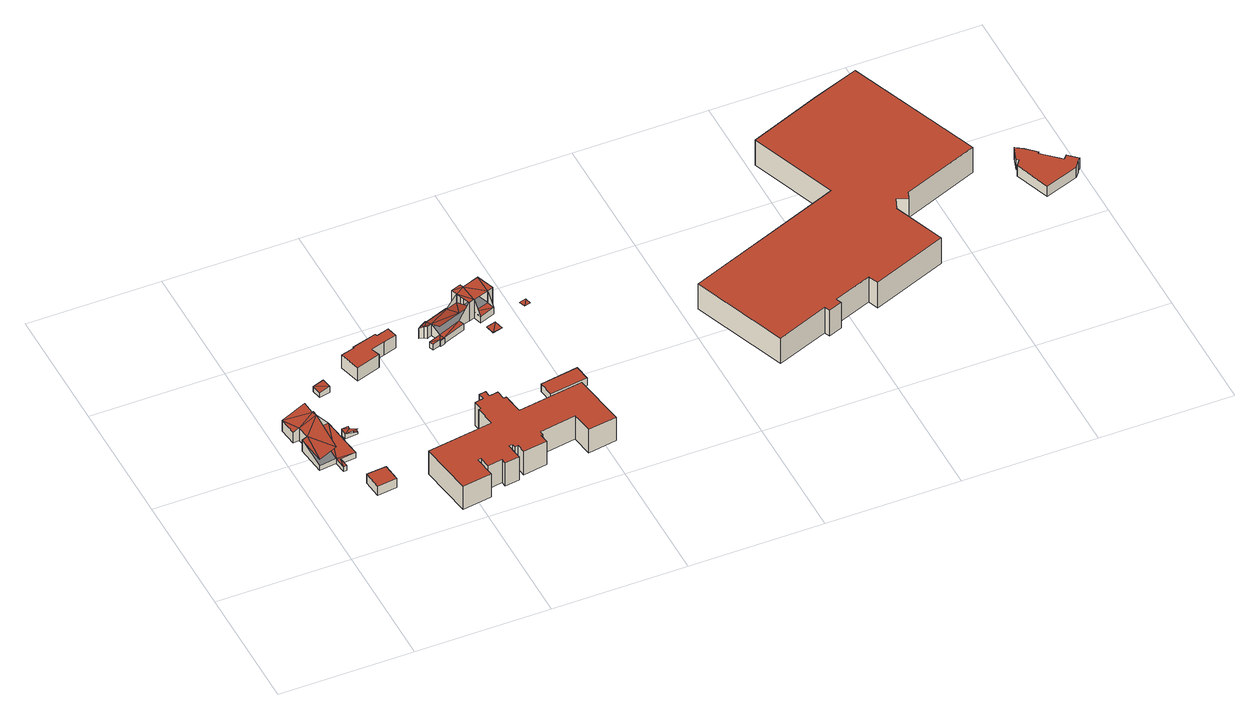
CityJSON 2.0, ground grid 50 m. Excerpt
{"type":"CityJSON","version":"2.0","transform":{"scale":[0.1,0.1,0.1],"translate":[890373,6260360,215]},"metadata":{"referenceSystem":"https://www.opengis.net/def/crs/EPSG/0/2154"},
"CityObjects":{
"building1":{"type":"Building","attributes":{"class":"Building"},"children":["building1-1"]},
"building1-1":{"type":"BuildingPart","parents":["building1"],"geometry":[{"type":"MultiSurface","lod":"2.2","boundaries":[[[0,1,2]],[[3,2,1]],[[4,5,6]],[[6,7,4]],[[8,6,5]],[[5,4,9]],[[10,5,9]],[[2,9,4]],[[3,9,2]],[[11,12,13]],[[14,13,12]],[[14,12,15]],[[16,15,17]],[[12,17,15]],[[18,19,20,21,22,23,24,25,26,27,28,29,30,31,32,33]],[[12,34,32,33]],[[34,0,31,32]],[[0,2,30,31]],[[2,4,29,30]],[[4,7,28,29]],[[7,6,27,28]],[[6,35,26,27]],[[35,36,25,26]],[[36,37,24,25]],[[37,9,23,24]],[[9,13,22,23]],[[13,14,21,22]],[[14,15,20,21]],[[15,16,19,20]],[[16,17,18,19]],[[17,12,33,18]]],"semantics":{"surfaces":[{"type":"RoofSurface","rf_azimuth":186.88,"rf_slope":20.17},{"type":"RoofSurface","rf_azimuth":185.56,"rf_slope":0.804},{"type":"GroundSurface"},{"type":"WallSurface","on_footprint_edge":true}],"values":[0,0,0,0,0,0,0,0,0,1,1,1,1,1,2,3,3,3,3,3,3,3,3,3,3,3,3,3,3,3,3]}}]},
"building2":{"type":"Building","attributes":{"class":"Building"},"children":["building2-1"]},
"building2-1":{"type":"BuildingPart","parents":["building2"],"geometry":[{"type":"Solid","lod":"2.2","boundaries":[[[[38,39,40,41]],[[42,43,44,45]],[[45,44,40,41]],[[44,43,39,40]],[[43,42,38,39]],[[42,45,41,38]]]],"semantics":{"surfaces":[{"type":"GroundSurface"},{"type":"RoofSurface"},{"type":"WallSurface","on_footprint_edge":true}],"values":[[0,1,2,2,2,2]]}}]},
"building3":{"type":"Building","attributes":{"class":"Building"},"children":["building3-1"]},
"building3-1":{"type":"BuildingPart","parents":["building3"],"geometry":[{"type":"MultiSurface","lod":"2.2","boundaries":[[[46,47,48]],[[49,48,47]],[[50,51,52]],[[49,53,48]],[[54,55,56,57,58,59]],[[49,47,58,59]],[[47,46,57,58]],[[46,48,56,57]],[[48,50,55,56]],[[50,52,54,55]],[[52,49,59,54]]],"semantics":{"surfaces":[{"type":"RoofSurface","rf_azimuth":277.29,"rf_slope":13.45},{"type":"RoofSurface","rf_azimuth":295.66,"rf_slope":17.43},{"type":"GroundSurface"},{"type":"WallSurface","on_footprint_edge":true}],"values":[0,0,1,0,2,3,3,3,3,3,3]}}]},
"building4":{"type":"Building","attributes":{"class":"Building"},"children":["building4-1"]},
"building4-1":{"type":"BuildingPart","parents":["building4"],"geometry":[{"type":"Solid","lod":"2.2","boundaries":[[[[60,61,62]],[[63,62,61]],[[64,65,66,67]],[[63,61,66,67]],[[61,60,65,66]],[[60,62,64,65]],[[62,63,67,64]]]],"semantics":{"surfaces":[{"type":"RoofSurface","rf_azimuth":197.56,"rf_slope":8.98},{"type":"GroundSurface"},{"type":"WallSurface","on_footprint_edge":true}],"values":[[0,0,1,2,2,2,2]]}}]},
"building5":{"type":"Building","attributes":{"class":"Building"},"children":["building5-1"]},
"building5-1":{"type":"BuildingPart","parents":["building5"],"geometry":[{"type":"Solid","lod":"2.2","boundaries":[[[[68,69,70,71,72,73,74,75,76,77,78]],[[79,80,81,82,83,84,85,86,87,88,89]],[[89,88,77,78]],[[88,87,76,77]],[[87,86,75,76]],[[86,85,74,75]],[[85,84,73,74]],[[84,83,72,73]],[[83,82,71,72]],[[82,81,70,71]],[[81,80,69,70]],[[80,79,68,69]],[[79,89,78,68]]]],"semantics":{"surfaces":[{"type":"GroundSurface"},{"type":"RoofSurface"},{"type":"WallSurface","on_footprint_edge":true}],"values":[[0,1,2,2,2,2,2,2,2,2,2,2,2]]}}]},
"building6":{"type":"Building","attributes":{"class":"Building"},"children":["building6-1"]},
"building6-1":{"type":"BuildingPart","parents":["building6"],"geometry":[{"type":"Solid","lod":"2.2","boundaries":[[[[90,91,92,93,94,95,96,97,98,99,100,101,102,103,104,105,106,107,108,109,110,111,112,113,114,115,116,117,118,119,120,121,122,123]],[[124,125,126,127,128,129,130,131,132,133,134,135,136,137,138,139,140,141,142,143,144,145,146,147,148,149,150,151,152,153,154,155,156,157]],[[157,156,122,123]],[[156,155,121,122]],[[155,154,120,121]],[[154,153,119,120]],[[153,152,118,119]],[[152,151,117,118]],[[151,150,116,117]],[[150,149,115,116]],[[149,148,114,115]],[[148,147,113,114]],[[147,146,112,113]],[[146,145,111,112]],[[145,144,110,111]],[[144,143,109,110]],[[143,142,108,109]],[[142,141,107,108]],[[141,140,106,107]],[[140,139,105,106]],[[139,138,104,105]],[[138,137,103,104]],[[137,136,102,103]],[[136,135,101,102]],[[135,134,100,101]],[[134,133,99,100]],[[133,132,98,99]],[[132,131,97,98]],[[131,130,96,97]],[[130,129,95,96]],[[129,128,94,95]],[[128,127,93,94]],[[127,126,92,93]],[[126,125,91,92]],[[125,124,90,91]],[[124,157,123,90]]]],"semantics":{"surfaces":[{"type":"GroundSurface"},{"type":"RoofSurface"},{"type":"WallSurface","on_footprint_edge":true}],"values":[[0,1,2,2,2,2,2,2,2,2,2,2,2,2,2,2,2,2,2,2,2,2,2,2,2,2,2,2,2,2,2,2,2,2,2,2]]}}]},
"building7":{"type":"Building","attributes":{"class":"Building"},"children":["building7-1"]},
"building7-1":{"type":"BuildingPart","parents":["building7"],"geometry":[{"type":"MultiSurface","lod":"2.2","boundaries":[[[158,159,160]],[[161,160,159]],[[162,163,164]],[[160,164,163]],[[165,166,167]],[[168,167,166]],[[160,169,164]],[[169,160,161]],[[170,169,171]],[[161,171,169]],[[172,173,174]],[[175,176,177]],[[177,176,178]],[[179,177,180]],[[180,177,181]],[[182,181,178]],[[183,181,182]],[[177,178,181]],[[184,174,185]],[[185,186,187]],[[188,185,189]],[[190,189,191]],[[191,189,187]],[[192,191,187]],[[174,173,186]],[[185,187,189]],[[193,187,186]],[[186,185,174]],[[194,195,196,197,198,199,200,201,202,203,204,205,206,207,208,209,210,211,212,213,214,215,216,217,218,219,220,221,222,223]],[[161,159,222,223]],[[159,158,221,222]],[[158,160,220,221]],[[160,163,219,220]],[[163,162,218,219]],[[162,164,217,218]],[[164,167,216,217]],[[167,168,215,216]],[[168,169,214,215]],[[169,170,213,214]],[[170,171,212,213]],[[171,176,211,212]],[[176,175,210,211]],[[175,177,209,210]],[[177,179,208,209]],[[179,180,207,208]],[[180,181,206,207]],[[181,183,205,206]],[[183,182,204,205]],[[182,178,203,204]],[[178,185,202,203]],[[185,188,201,202]],[[188,189,200,201]],[[189,190,199,200]],[[190,191,198,199]],[[191,192,197,198]],[[192,187,196,197]],[[187,193,195,196]],[[193,186,194,195]],[[186,161,223,194]]],"semantics":{"surfaces":[{"type":"RoofSurface","rf_azimuth":352.6,"rf_slope":0.305},{"type":"RoofSurface","rf_azimuth":270.27,"rf_slope":2.42},{"type":"RoofSurface","rf_azimuth":110.84,"rf_slope":18.78},{"type":"GroundSurface"},{"type":"WallSurface","on_footprint_edge":true}],"values":[0,0,0,0,1,1,0,0,0,0,2,1,1,1,1,1,1,1,2,2,2,2,2,2,2,2,2,2,3,4,4,4,4,4,4,4,4,4,4,4,4,4,4,4,4,4,4,4,4,4,4,4,4,4,4,4,4,4,4]}}]},
"building8":{"type":"Building","attributes":{"class":"Building"},"children":["building8-1"]},
"building8-1":{"type":"BuildingPart","parents":["building8"],"geometry":[{"type":"Solid","lod":"2.2","boundaries":[[[[224,225,226,227]],[[228,229,230,231]],[[231,230,226,227]],[[230,229,225,226]],[[229,228,224,225]],[[228,231,227,224]]]],"semantics":{"surfaces":[{"type":"GroundSurface"},{"type":"RoofSurface"},{"type":"WallSurface","on_footprint_edge":true}],"values":[[0,1,2,2,2,2]]}}]},
"building9":{"type":"Building","attributes":{"class":"Building"},"children":["building9-1"]},
"building9-1":{"type":"BuildingPart","parents":["building9"],"geometry":[{"type":"Solid","lod":"2.2","boundaries":[[[[232,233,234]],[[235,234,233]],[[234,236,237,235]],[[233,237,235]],[[233,232,236,237]],[[232,234,236]]]],"semantics":{"surfaces":[{"type":"RoofSurface","rf_azimuth":17.68,"rf_slope":1.48},{"type":"GroundSurface"},{"type":"WallSurface","on_footprint_edge":true}],"values":[[0,0,1,2,2,2]]}}]},
"building10":{"type":"Building","attributes":{"class":"Building"},"children":["building10-1"]},
"building10-1":{"type":"BuildingPart","parents":["building10"],"geometry":[{"type":"MultiSurface","lod":"2.2","boundaries":[[[238,239,240]],[[241,240,239]],[[240,238,239,241]]],"semantics":{"surfaces":[{"type":"RoofSurface","rf_azimuth":285.58,"rf_slope":0.466},{"type":"GroundSurface"}],"values":[0,0,1]}}]},
"building11":{"type":"Building","attributes":{"class":"Building"},"children":["building11-1"]},
"building11-1":{"type":"BuildingPart","parents":["building11"],"geometry":[{"type":"Solid","lod":"2.2","boundaries":[[[[242,243,244,245,246,247,248,249,250,251,252,253,254,255,256,257,258,259]],[[260,261,262,263,264,265,266,267,268,269,270,271,272,273,274,275,276,277]],[[277,276,258,259]],[[276,275,257,258]],[[275,274,256,257]],[[274,273,255,256]],[[273,272,254,255]],[[272,271,253,254]],[[271,270,252,253]],[[270,269,251,252]],[[269,268,250,251]],[[268,267,249,250]],[[267,266,248,249]],[[266,265,247,248]],[[265,264,246,247]],[[264,263,245,246]],[[263,262,244,245]],[[262,261,243,244]],[[261,260,242,243]],[[260,277,259,242]]]],"semantics":{"surfaces":[{"type":"GroundSurface"},{"type":"RoofSurface"},{"type":"WallSurface","on_footprint_edge":true}],"values":[[0,1,2,2,2,2,2,2,2,2,2,2,2,2,2,2,2,2,2,2]]}}]},
"building12":{"type":"Building","attributes":{"class":"Building"},"children":["building12-1"]},
"building12-1":{"type":"BuildingPart","parents":["building12"],"geometry":[{"type":"Solid","lod":"2.2","boundaries":[[[[278,279,280,281,282,283,284,285,286,287,288,289,290,291,292,293]],[[294,295,296,297,298,299,300,301,302,303,304,305,306,307,308,309]],[[309,308,292,293]],[[308,307,291,292]],[[307,306,290,291]],[[306,305,289,290]],[[305,304,288,289]],[[304,303,287,288]],[[303,302,286,287]],[[302,301,285,286]],[[301,300,284,285]],[[300,299,283,284]],[[299,298,282,283]],[[298,297,281,282]],[[297,296,280,281]],[[296,295,279,280]],[[295,294,278,279]],[[294,309,293,278]]]],"semantics":{"surfaces":[{"type":"GroundSurface"},{"type":"RoofSurface"},{"type":"WallSurface","on_footprint_edge":true}],"values":[[0,1,2,2,2,2,2,2,2,2,2,2,2,2,2,2,2,2]]}}]}
},
"vertices":[
[26,445,160],[38,334,160],[46,447,167],[104,343,184],[40,497,167],[100,525,190],[8,563,158],[15,494,158],[94,574,191],[105,506,191],[103,526,191],[105,506,132],[104,343,132],[152,512,133],[174,341,133],[116,335,132],[121,297,132],[110,296,132],[110,296,110],[121,297,110],[116,335,110],[174,341,110],[152,512,110],[105,506,110],[103,526,110],[100,525,110],[94,574,110],[8,563,110],[15,494,110],[40,497,110],[46,447,110],[26,445,110],[38,334,110],[104,343,110],[38,334,131],[94,574,132],[100,525,132],[103,526,132],
[231,225,104],[158,219,104],[165,149,104],[239,157,104],[231,225,145],[158,219,145],[165,149,145],[239,157,145],
[201,461,141],[177,458,141],[202,452,139],[180,437,136],[227,455,125],[202,452,128],[228,442,121],[228,442,136],[228,442,113],[227,455,113],[202,452,113],[201,461,113],[177,458,113],[180,437,113],
[187,655,135],[228,663,142],[181,692,136],[221,700,143],[181,692,114],[187,655,114],[228,663,114],[221,700,114],
[512,818,105],[465,803,105],[462,812,105],[370,785,105],[371,781,105],[318,766,105],[341,686,105],[432,716,105],[421,749,105],[474,764,105],[522,779,105],[512,818,163],[465,803,163],[462,812,163],[370,785,163],[371,781,163],[318,766,163],[341,686,163],[432,716,163],[421,749,163],[474,764,163],[522,779,163],
[647,124,66],[649,109,66],[661,111,66],[666,75,66],[756,88,66],[751,124,66],[758,125,66],[756,141,66],[894,162,66],[906,83,66],[1015,100,66],[983,304,66],[737,266,66],[725,343,66],[715,341,66],[710,377,66],[676,372,66],[674,396,66],[649,392,66],[652,368,66],[620,363,66],[626,328,66],[616,326,66],[628,249,66],[381,211,66],[412,5,66],[522,22,66],[510,103,66],[524,105,66],[530,62,66],[585,71,66],[587,50,66],[641,59,66],[632,122,66],[647,124,170],[649,109,170],[661,111,170],[666,75,170],[756,88,170],[751,124,170],[758,125,170],[756,141,170],[894,162,170],[906,83,170],[1015,100,170],[983,304,170],[737,266,170],[725,343,170],[715,341,170],[710,377,170],[676,372,170],[674,396,170],[649,392,170],[652,368,170],[620,363,170],[626,328,170],[616,326,170],[628,249,170],[381,211,170],[412,5,170],[522,22,170],[510,103,170],[524,105,170],[530,62,170],[585,71,170],[587,50,170],[641,59,170],[632,122,170],
[821,917,160],[784,904,160],[826,904,160],[792,882,160],[914,861,160],[890,927,160],[892,852,160],[892,852,106],[833,831,106],[901,823,105],[843,801,104],[833,831,160],[814,824,160],[813,826,160],[813,826,142],[792,882,121],[770,811,142],[777,792,104],[770,811,105],[690,759,103],[683,779,103],[691,757,102],[674,750,102],[672,756,102],[638,762,103],[644,746,102],[683,779,141],[669,814,128],[749,867,121],[661,838,120],[651,805,129],[642,812,126],[624,817,122],[639,829,120],[659,843,118],[747,871,120],[749,867,77],[747,871,77],[661,838,77],[659,843,77],[639,829,77],[624,817,77],[642,812,77],[651,805,77],[669,814,77],[683,779,77],[638,762,77],[644,746,77],[672,756,77],[674,750,77],[691,757,77],[690,759,77],[777,792,77],[770,811,77],[813,826,77],[814,824,77],[833,831,77],[843,801,77],[901,823,77],[892,852,77],[914,861,77],[890,927,77],[826,904,77],[821,917,77],[784,904,77],[792,882,77],
[1034,450,60],[892,428,60],[900,369,60],[1042,390,60],[1034,450,94],[892,428,94],[900,369,94],[1042,390,94],
[852,774,78],[861,739,78],[889,784,77],[898,748,77],[852,774,77],[861,739,77],
[1004,839,75],[1011,816,75],[1028,846,75],[1035,823,75],
[1555,622,14],[1692,264,14],[1888,340,14],[1897,319,14],[1948,339,14],[1940,360,14],[2084,416,14],[2099,377,14],[2383,487,14],[2309,680,14],[2327,727,14],[2366,709,14],[2376,736,14],[2664,848,14],[2467,1354,14],[2287,1287,14],[2024,1183,14],[2149,852,14],[1555,622,128],[1692,264,128],[1888,340,128],[1897,319,128],[1948,339,128],[1940,360,128],[2084,416,128],[2099,377,128],[2383,487,128],[2309,680,128],[2327,727,128],[2366,709,128],[2376,736,128],[2664,848,128],[2467,1354,128],[2287,1287,128],[2024,1183,128],[2149,852,128],
[2999,727,5],[2965,759,5],[2951,744,5],[2884,806,5],[2888,812,5],[2851,846,5],[2823,865,5],[2817,848,5],[2805,809,5],[2812,802,5],[2808,797,5],[2795,780,5],[2844,646,5],[2970,690,5],[2987,711,5],[2985,712,5],[2999,727,51],[2965,759,51],[2951,744,51],[2884,806,51],[2888,812,51],[2851,846,51],[2823,865,51],[2817,848,51],[2805,809,51],[2812,802,51],[2808,797,51],[2795,780,51],[2844,646,51],[2970,690,51],[2987,711,51],[2985,712,51]
]}
